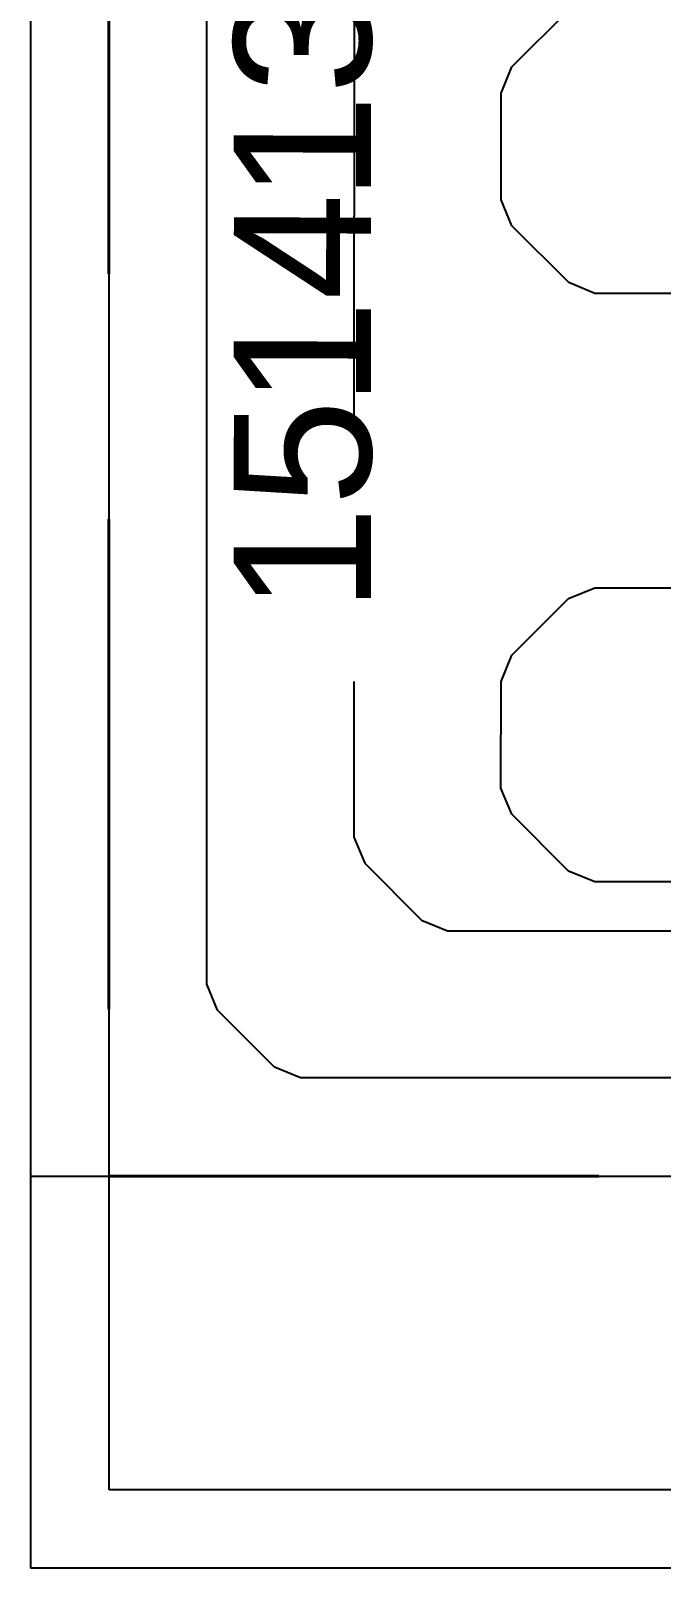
# Model space of a CAD drawing. Header units: millimetres. Extents: x 90740 to 167944, y -39332 to 25855.
# Drawn here: x 103518 to 103839, y 12952 to 13736 of the extents above; entities that cross this region are included whole.
import ezdxf

# ---------------------------------------------------------------- set-up
doc = ezdxf.new("R2010")
doc.units = ezdxf.units.MM
doc.linetypes.add('DASH', pattern=[75, 50, -25])
for name, color, linetype in [('OKRAJOV__DILAT_CIA_PDL', 2, 'Continuous'), ('PODLAHOVKA', 7, 'Continuous'), ('POLO_KY', 7, 'Continuous')]:
    doc.layers.add(name, color=color, linetype=linetype)
doc.layers.add('XR$1$STANDARD', color=252, linetype='Continuous', lineweight=25)
doc.styles.add('ARIAL', font='arial.ttf')

# ---------------------------------------------------------------- blocks, each defined once
blk = doc.blocks.new('A$C90b3fe5d')
at = {"layer": 'XR$1$STANDARD', "linetype": 'Continuous', "lineweight": -2}
for p, q in [((4242.23, 16413.38), (4242.23, 18113.38)), ((4282.23, 16453.38), (4282.23, 18073.38)), ((4242.23, 16613.38), (5242.23, 16613.38)), ((5202.23, 16453.38), (4282.23, 16453.38)), ((5242.23, 16413.38), (4242.23, 16413.38))]:
    blk.add_line(p, q, dxfattribs=at)

msp = doc.modelspace()

# ---------------------------------------------------------------- linework, layer by layer
at = {"layer": 'OKRAJOV__DILAT_CIA_PDL', "color": 95, "linetype": 'DASH', "lineweight": 40, "ltscale": 5}
msp.add_lwpolyline([(104167.89, 14802.39), (104667.9, 14802.39), (104667.89, 14602.39), (104487.89, 14602.39), (104487.89, 14612.39), (103557.89, 14612.39), (103557.63, 13152.39), (104477.89, 13152.39), (104477.89, 13952.39), (104487.89, 13952.39), (104487.89, 14002.39), (104667.89, 14002.39), (104667.9, 12952.39), (106717.9, 12952.39), (106717.9, 16552.38), (106917.9, 16552.38), (106917.9, 18002.38), (104842.9, 18002.38), (104842.9, 17802.38), (104167.89, 17802.38), (104167.89, 14802.39)], dxfattribs=at)
at = {"layer": 'PODLAHOVKA', "color": 12, "ltscale": 5}
msp.add_lwpolyline([(104427.89, 13998.4), (104427.89, 13250.2), (104422.37, 13236.86), (104393.41, 13207.91), (104380.08, 13202.39), (103655.46, 13202.39), (103642.12, 13207.91), (103613.17, 13236.87), (103607.65, 13250.2), (103607.88, 14514.58)], dxfattribs=at)
at = {"layer": 'PODLAHOVKA', "color": 172, "linetype": 'DASH', "ltscale": 5}
for points in [[(103682.81, 14154.58), (103682.66, 13325.2), (103688.18, 13311.87), (103717.14, 13282.91), (103730.47, 13277.39), (104342.93, 13277.39)], [(104305.08, 13602.38), (103805.53, 13602.38), (103792.2, 13607.91), (103763.24, 13636.86), (103757.72, 13650.2), (103757.73, 13704.58), (103763.25, 13717.91), (103792.21, 13746.86)], [(104342.93, 13302.38), (103805.48, 13302.38), (103792.14, 13307.91), (103763.19, 13336.86), (103757.67, 13350.2), (103757.68, 13404.58), (103763.2, 13417.91), (103792.16, 13446.86), (103805.49, 13452.38), (104305.08, 13452.38)]]:
    msp.add_lwpolyline(points, dxfattribs=at)

# ---------------------------------------------------------------- block references
at = {"linetype": 'Continuous'}
msp.add_blockref('A$C90b3fe5d', (99275.67, -3461), dxfattribs=at)

# ---------------------------------------------------------------- texts
at = {"layer": 'POLO_KY', "color": 7, "style": 'ARIAL'}
for s, p in [('13', (103691.29, 13649.63)), ('14', (103691.29, 13544.63)), ('15', (103691.29, 13439.63))]:
    msp.add_text(s, height=70, rotation=89.9, dxfattribs=at).set_placement(p)

doc.saveas('drawing.dxf')
